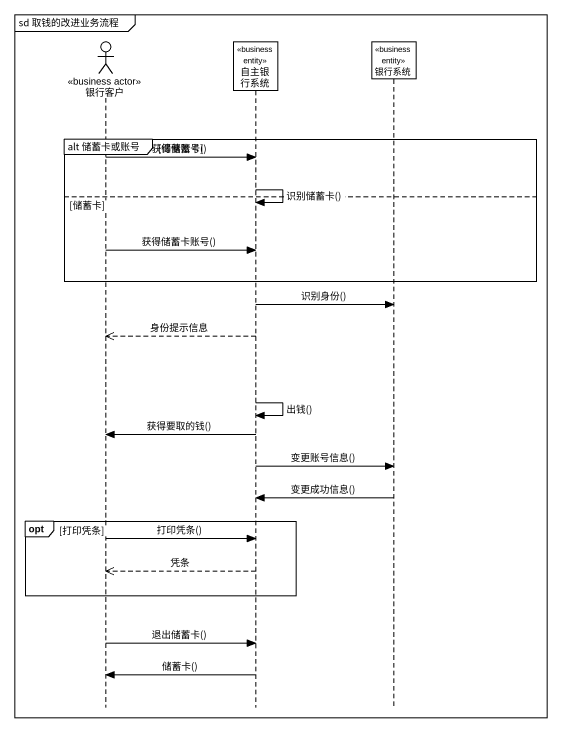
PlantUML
@startuml
mainframe sd 取钱的改进业务流程
hide footbox
actor 银行客户 <<business actor>>
participant 自主银行系统 <<business entity>>
participant 银行系统 <<business entity>>

group alt 储蓄卡或账号 [储蓄账号]
  银行客户 -> 自主银行系统 : 获得储蓄卡()
  自主银行系统 -> 自主银行系统 : 识别储蓄卡()
else 储蓄卡
  银行客户 -> 自主银行系统 : 获得储蓄卡账号()
end
自主银行系统 -> 银行系统 : 识别身份()
自主银行系统 -->> 银行客户 : 身份提示信息
自主银行系统 -> 自主银行系统 : 出钱()
自主银行系统 -> 银行客户 : 获得要取的钱()
自主银行系统 -> 银行系统 : 变更账号信息()
银行系统 -> 自主银行系统 : 变更成功信息()
opt 打印凭条
  银行客户 -> 自主银行系统 : 打印凭条()
  自主银行系统 -->> 银行客户 : 凭条
end
银行客户 -> 自主银行系统 : 退出储蓄卡()
自主银行系统 -> 银行客户 : 储蓄卡()
@enduml
